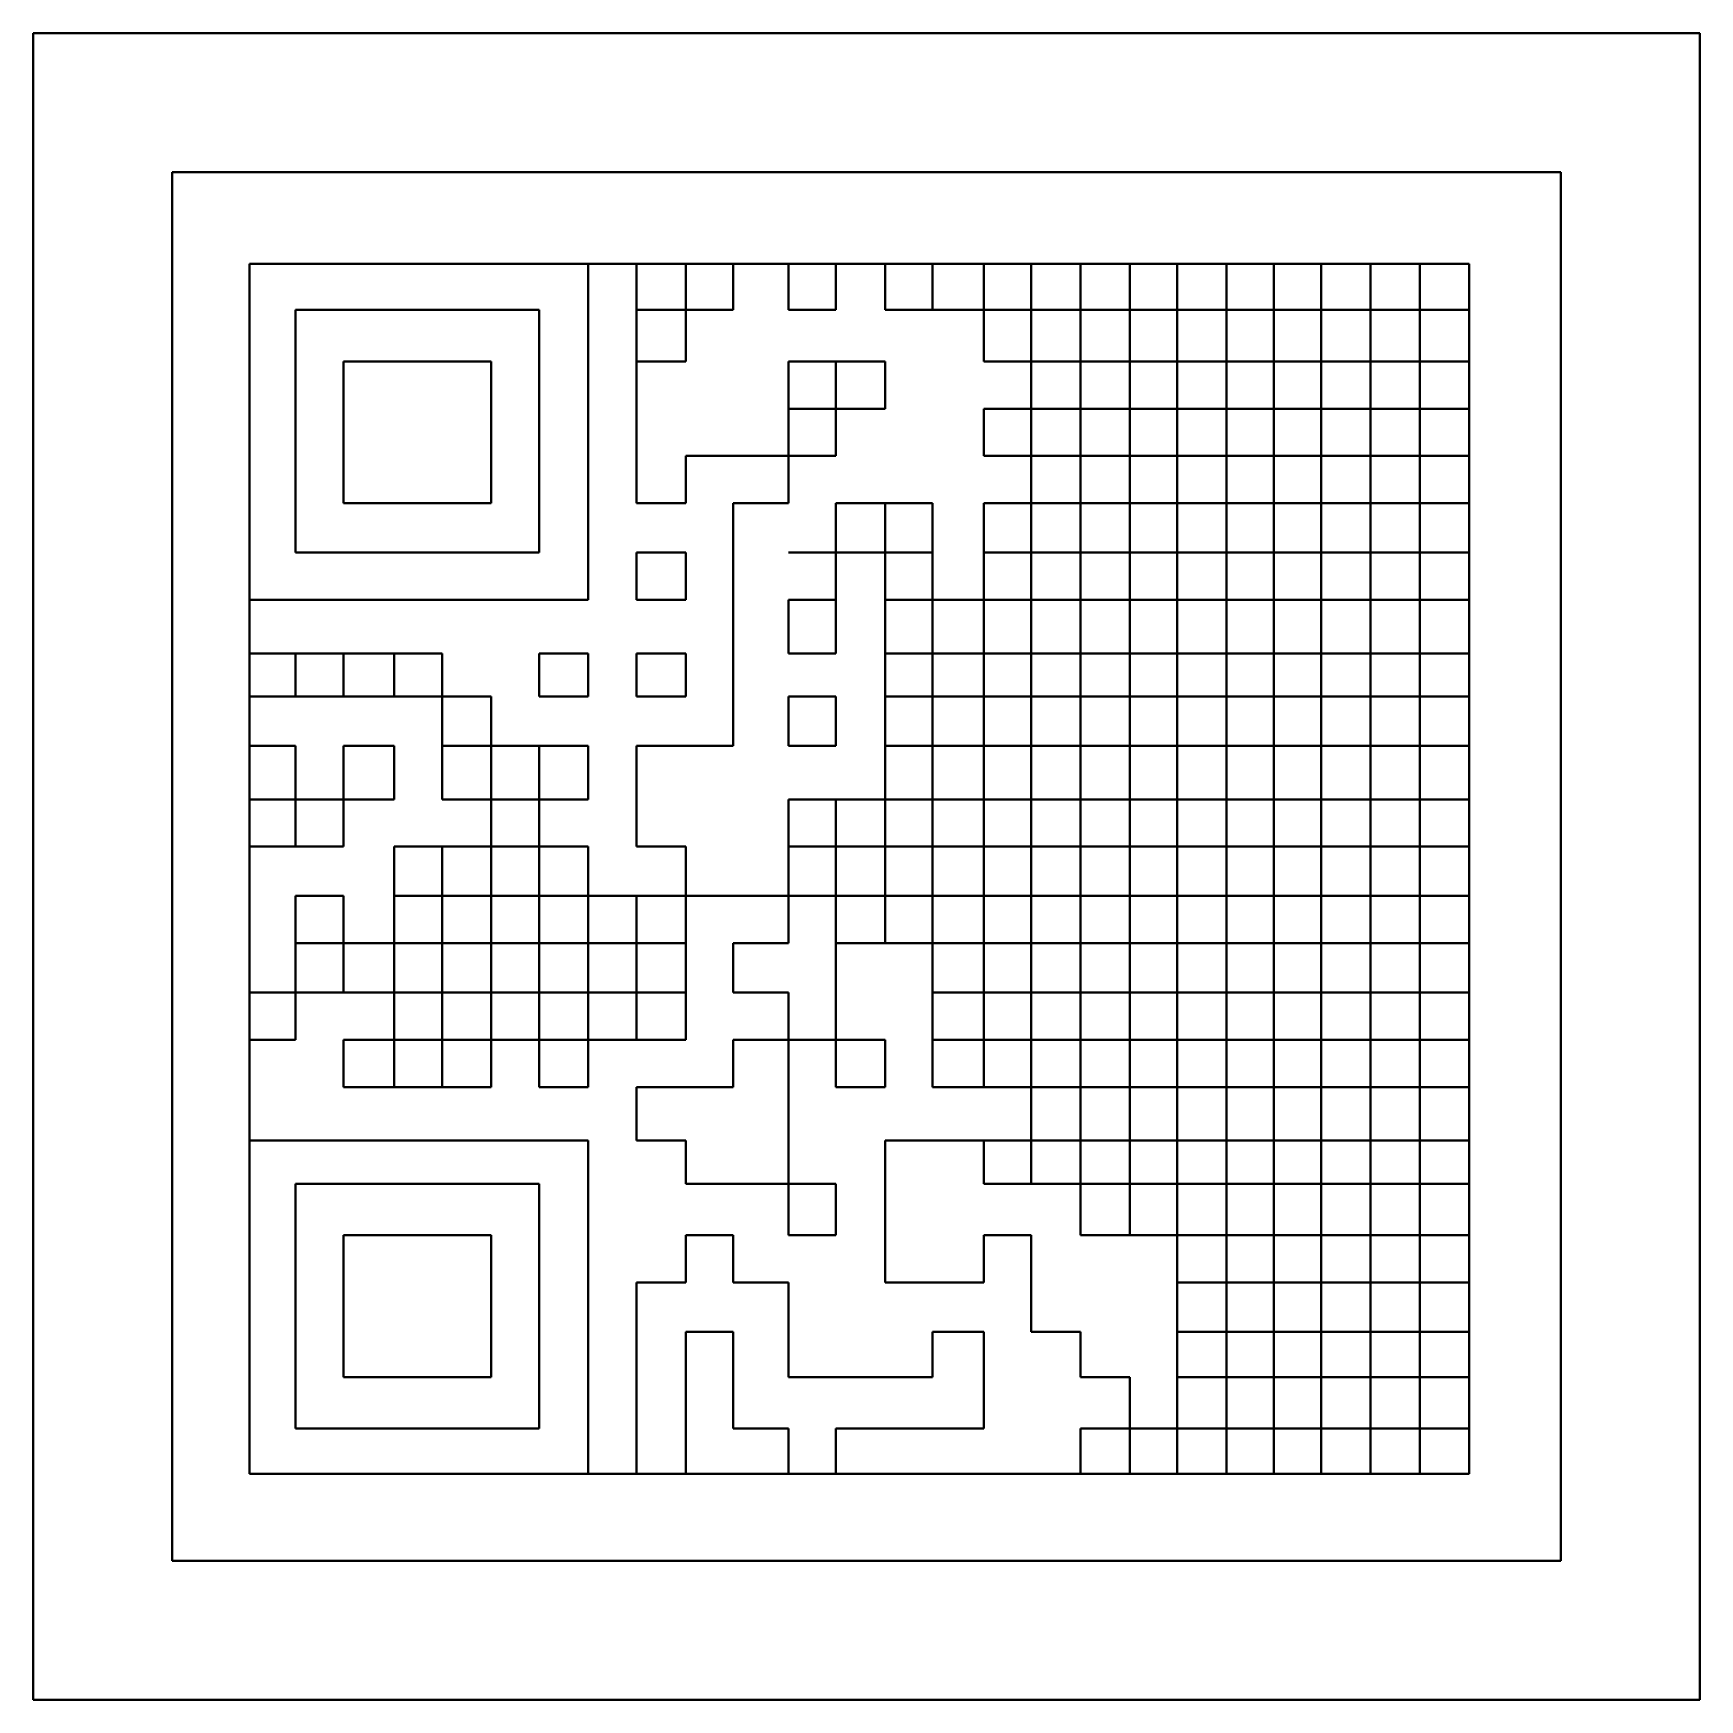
# Model space of a CAD drawing. Header units: inches. Extents: x -3 to 0, y 0 to 3.
import ezdxf

# ---------------------------------------------------------------- set-up
doc = ezdxf.new("R2010")
doc.units = ezdxf.units.IN
doc.header["$MEASUREMENT"] = 0
doc.layers.add('ModelSketch_Visible', color=7, linetype='Continuous', lineweight=40)

msp = doc.modelspace()

# ---------------------------------------------------------------- linework, layer by layer
at = {"layer": 'ModelSketch_Visible'}
for p, q in [((-3, 0), (-3, 3)), ((0, 3), (-3, 3)), ((0, 0), (0, 3)), ((-0.25, 2.75), (-2.75, 2.75)), ((-2.75, 0.25), (-2.75, 2.75)), ((-0.25, 0.25), (-0.25, 2.75)), ((-2.6109, 2.5849), (-2.6109, 0.4063)), ((-2.6109, 2.5849), (-0.415, 2.5849)), ((-2.0009, 1.98), (-2.0009, 2.5849)), ((-1.9142, 2.5849), (-1.9142, 2.154)), ((-1.8254, 2.4094), (-1.8254, 2.5849)), ((-1.7402, 2.5849), (-1.7402, 2.5019)), ((-1.6403, 2.5019), (-1.6403, 2.5849)), ((-1.5551, 2.5019), (-1.5551, 2.5849)), ((-1.4663, 2.5849), (-1.4663, 2.5019)), ((-1.3812, 2.5019), (-1.3812, 2.5849)), ((-1.2886, 2.5849), (-1.2886, 2.4094)), ((-1.2035, 0.9287), (-1.2035, 2.5849)), ((-1.1147, 2.5849), (-1.1147, 0.8362)), ((-1.0258, 0.8362), (-1.0258, 2.5849)), ((-0.9407, 2.5849), (-0.9407, 0.4063)), ((-0.8519, 0.4063), (-0.8519, 2.5849)), ((-0.7667, 0.4063), (-0.7667, 2.5849)), ((-0.6816, 0.4063), (-0.6816, 2.5849)), ((-0.5928, 0.4063), (-0.5928, 2.5849)), ((-0.5039, 2.5849), (-0.5039, 0.4063)), ((-0.415, 2.5849), (-0.415, 0.4063)), ((-2.528, 2.5019), (-2.528, 2.0651)), ((-2.528, 2.5019), (-2.0894, 2.5019)), ((-2.0894, 2.5019), (-2.0894, 2.0651)), ((-1.9142, 2.5019), (-1.7402, 2.5019)), ((-1.6403, 2.5019), (-1.5551, 2.5019)), ((-1.4663, 2.5019), (-0.415, 2.5019)), ((-2.4416, 2.4094), (-2.176, 2.4094)), ((-2.4416, 2.154), (-2.4416, 2.4094)), ((-2.176, 2.154), (-2.176, 2.4094)), ((-1.9142, 2.4094), (-1.8254, 2.4094)), ((-1.6403, 2.4094), (-1.4663, 2.4094)), ((-1.6403, 2.154), (-1.6403, 2.4094)), ((-1.5551, 2.2391), (-1.5551, 2.4094)), ((-1.4663, 2.4094), (-1.4663, 2.3242)), ((-1.2886, 2.4094), (-0.415, 2.4094)), ((-1.6403, 2.3242), (-1.4663, 2.3242)), ((-1.2886, 2.3242), (-1.2886, 2.2391)), ((-1.2886, 2.3242), (-0.415, 2.3242)), ((-1.5551, 2.2391), (-1.8254, 2.2391)), ((-1.8254, 2.154), (-1.8254, 2.2391)), ((-0.415, 2.2391), (-1.2886, 2.2391)), ((-2.4416, 2.154), (-2.176, 2.154)), ((-1.9142, 2.154), (-1.8254, 2.154)), ((-1.7402, 2.154), (-1.7402, 1.7172)), ((-1.7402, 2.154), (-1.6403, 2.154)), ((-1.5551, 2.154), (-1.3812, 2.154)), ((-1.5551, 1.8837), (-1.5551, 2.154)), ((-1.4663, 2.154), (-1.4663, 1.3618)), ((-1.3812, 1.1027), (-1.3812, 2.154)), ((-1.2886, 2.154), (-0.415, 2.154)), ((-1.2886, 2.154), (-1.2886, 1.1027)), ((-2.528, 2.0651), (-2.0894, 2.0651)), ((-1.9142, 2.0651), (-1.9142, 1.98)), ((-1.9142, 2.0651), (-1.8254, 2.0651)), ((-1.8254, 1.98), (-1.8254, 2.0651)), ((-1.6403, 2.0651), (-1.3812, 2.0651)), ((-1.2886, 2.0651), (-0.415, 2.0651)), ((-2.6109, 1.98), (-2.0009, 1.98)), ((-1.9142, 1.98), (-1.8254, 1.98)), ((-1.6403, 1.8837), (-1.6403, 1.98)), ((-1.6403, 1.98), (-1.5551, 1.98)), ((-1.4663, 1.98), (-0.415, 1.98)), ((-2.6109, 1.8837), (-2.264, 1.8837)), ((-2.528, 1.8837), (-2.528, 1.806)), ((-2.4416, 1.806), (-2.4416, 1.8837)), ((-2.3505, 1.8837), (-2.3505, 1.806)), ((-2.264, 1.8837), (-2.264, 1.6209)), ((-2.0894, 1.8837), (-2.0009, 1.8837)), ((-2.0894, 1.8837), (-2.0894, 1.806)), ((-2.0009, 1.806), (-2.0009, 1.8837)), ((-1.9142, 1.8837), (-1.9142, 1.806)), ((-1.9142, 1.8837), (-1.8254, 1.8837)), ((-1.8254, 1.806), (-1.8254, 1.8837)), ((-1.6403, 1.8837), (-1.5551, 1.8837)), ((-1.4663, 1.8837), (-0.415, 1.8837)), ((-2.6109, 1.806), (-2.176, 1.806)), ((-2.176, 1.1027), (-2.176, 1.806)), ((-2.0894, 1.806), (-2.0009, 1.806)), ((-1.9142, 1.806), (-1.8254, 1.806)), ((-1.6403, 1.7172), (-1.6403, 1.806)), ((-1.6403, 1.806), (-1.5551, 1.806)), ((-1.5551, 1.7172), (-1.5551, 1.806)), ((-1.4663, 1.806), (-0.415, 1.806)), ((-2.6109, 1.7172), (-2.528, 1.7172)), ((-2.528, 1.7172), (-2.528, 1.5358)), ((-2.4416, 1.7172), (-2.3505, 1.7172)), ((-2.4416, 1.5358), (-2.4416, 1.7172)), ((-2.3505, 1.7172), (-2.3505, 1.6209)), ((-2.264, 1.7172), (-2.0009, 1.7172)), ((-2.0894, 1.7172), (-2.0894, 1.1027)), ((-2.0009, 1.6209), (-2.0009, 1.7172)), ((-1.9142, 1.7172), (-1.9142, 1.5358)), ((-1.9142, 1.7172), (-1.7402, 1.7172)), ((-1.6403, 1.7172), (-1.5551, 1.7172)), ((-1.4663, 1.7172), (-0.415, 1.7172)), ((-2.6109, 1.6209), (-2.3505, 1.6209)), ((-2.264, 1.6209), (-2.0009, 1.6209)), ((-1.6403, 1.3618), (-1.6403, 1.6209)), ((-1.6403, 1.6209), (-0.415, 1.6209)), ((-1.5551, 1.1027), (-1.5551, 1.6209)), ((-2.6109, 1.5358), (-2.4416, 1.5358)), ((-2.3505, 1.5358), (-2.0009, 1.5358)), ((-2.3505, 1.5358), (-2.3505, 1.1027)), ((-2.264, 1.5358), (-2.264, 1.1027)), ((-2.0009, 1.1027), (-2.0009, 1.5358)), ((-1.9142, 1.5358), (-1.8254, 1.5358)), ((-1.8254, 1.1879), (-1.8254, 1.5358)), ((-1.6403, 1.5358), (-0.415, 1.5358)), ((-2.528, 1.447), (-2.528, 1.1879)), ((-2.528, 1.447), (-2.4416, 1.447)), ((-2.4416, 1.273), (-2.4416, 1.447)), ((-2.3505, 1.447), (-0.415, 1.447)), ((-1.9142, 1.447), (-1.9142, 1.1879)), ((-2.528, 1.3618), (-1.8254, 1.3618)), ((-1.7402, 1.3618), (-1.6403, 1.3618)), ((-1.7402, 1.3618), (-1.7402, 1.273)), ((-1.5551, 1.3618), (-0.415, 1.3618)), ((-2.6109, 1.273), (-1.8254, 1.273)), ((-1.7402, 1.273), (-1.6403, 1.273)), ((-1.6403, 0.8362), (-1.6403, 1.273)), ((-1.3812, 1.273), (-0.415, 1.273)), ((-2.6109, 1.1879), (-2.528, 1.1879)), ((-2.4416, 1.1027), (-2.4416, 1.1879)), ((-2.4416, 1.1879), (-1.8254, 1.1879)), ((-1.7402, 1.1879), (-1.7402, 1.1027)), ((-1.7402, 1.1879), (-1.4663, 1.1879)), ((-1.4663, 1.1879), (-1.4663, 1.1027)), ((-1.3812, 1.1879), (-0.415, 1.1879)), ((-2.4416, 1.1027), (-2.176, 1.1027)), ((-2.0894, 1.1027), (-2.0009, 1.1027)), ((-1.9142, 1.1027), (-1.9142, 1.0065)), ((-1.9142, 1.1027), (-1.7402, 1.1027)), ((-1.5551, 1.1027), (-1.4663, 1.1027)), ((-1.3812, 1.1027), (-0.415, 1.1027)), ((-2.6109, 1.0065), (-2.0009, 1.0065)), ((-2.0009, 0.4063), (-2.0009, 1.0065)), ((-1.9142, 1.0065), (-1.8254, 1.0065)), ((-1.8254, 0.9287), (-1.8254, 1.0065)), ((-1.4663, 1.0065), (-0.415, 1.0065)), ((-1.4663, 1.0065), (-1.4663, 0.7511)), ((-1.2886, 1.0065), (-1.2886, 0.9287)), ((-2.528, 0.9287), (-2.528, 0.4883)), ((-2.528, 0.9287), (-2.0894, 0.9287)), ((-2.0894, 0.9287), (-2.0894, 0.4883)), ((-1.8254, 0.9287), (-1.5551, 0.9287)), ((-1.5551, 0.8362), (-1.5551, 0.9287)), ((-1.2886, 0.9287), (-0.415, 0.9287)), ((-2.4416, 0.8362), (-2.176, 0.8362)), ((-2.4416, 0.5808), (-2.4416, 0.8362)), ((-2.176, 0.5808), (-2.176, 0.8362)), ((-1.8254, 0.7511), (-1.8254, 0.8362)), ((-1.8254, 0.8362), (-1.7402, 0.8362)), ((-1.7402, 0.8362), (-1.7402, 0.7511)), ((-1.6403, 0.8362), (-1.5551, 0.8362)), ((-1.2886, 0.8362), (-1.2035, 0.8362)), ((-1.2886, 0.8362), (-1.2886, 0.7511)), ((-1.2035, 0.6622), (-1.2035, 0.8362)), ((-1.1147, 0.8362), (-0.415, 0.8362)), ((-1.9142, 0.7511), (-1.8254, 0.7511)), ((-1.9142, 0.7511), (-1.9142, 0.4063)), ((-1.7402, 0.7511), (-1.6403, 0.7511)), ((-1.6403, 0.5808), (-1.6403, 0.7511)), ((-1.4663, 0.7511), (-1.2886, 0.7511)), ((-0.9407, 0.7511), (-0.415, 0.7511)), ((-1.8254, 0.6622), (-1.7402, 0.6622)), ((-1.8254, 0.4063), (-1.8254, 0.6622)), ((-1.7402, 0.6622), (-1.7402, 0.4883)), ((-1.3812, 0.6622), (-1.2886, 0.6622)), ((-1.3812, 0.5808), (-1.3812, 0.6622)), ((-1.2886, 0.6622), (-1.2886, 0.4883)), ((-1.2035, 0.6622), (-1.1147, 0.6622)), ((-1.1147, 0.6622), (-1.1147, 0.5808)), ((-0.9407, 0.6622), (-0.415, 0.6622)), ((-2.4416, 0.5808), (-2.176, 0.5808)), ((-1.6403, 0.5808), (-1.3812, 0.5808)), ((-1.1147, 0.5808), (-1.0258, 0.5808)), ((-1.0258, 0.4063), (-1.0258, 0.5808)), ((-0.9407, 0.5808), (-0.415, 0.5808)), ((-2.528, 0.4883), (-2.0894, 0.4883)), ((-1.7402, 0.4883), (-1.6403, 0.4883)), ((-1.6403, 0.4063), (-1.6403, 0.4883)), ((-1.5551, 0.4883), (-1.2886, 0.4883)), ((-1.5551, 0.4063), (-1.5551, 0.4883)), ((-1.1147, 0.4883), (-1.1147, 0.4063)), ((-1.1147, 0.4883), (-0.415, 0.4883)), ((-2.6109, 0.4063), (-0.415, 0.4063)), ((-0.25, 0.25), (-2.75, 0.25)), ((0, 0), (-3, 0))]:
    msp.add_line(p, q, dxfattribs=at)

doc.saveas('drawing.dxf')
